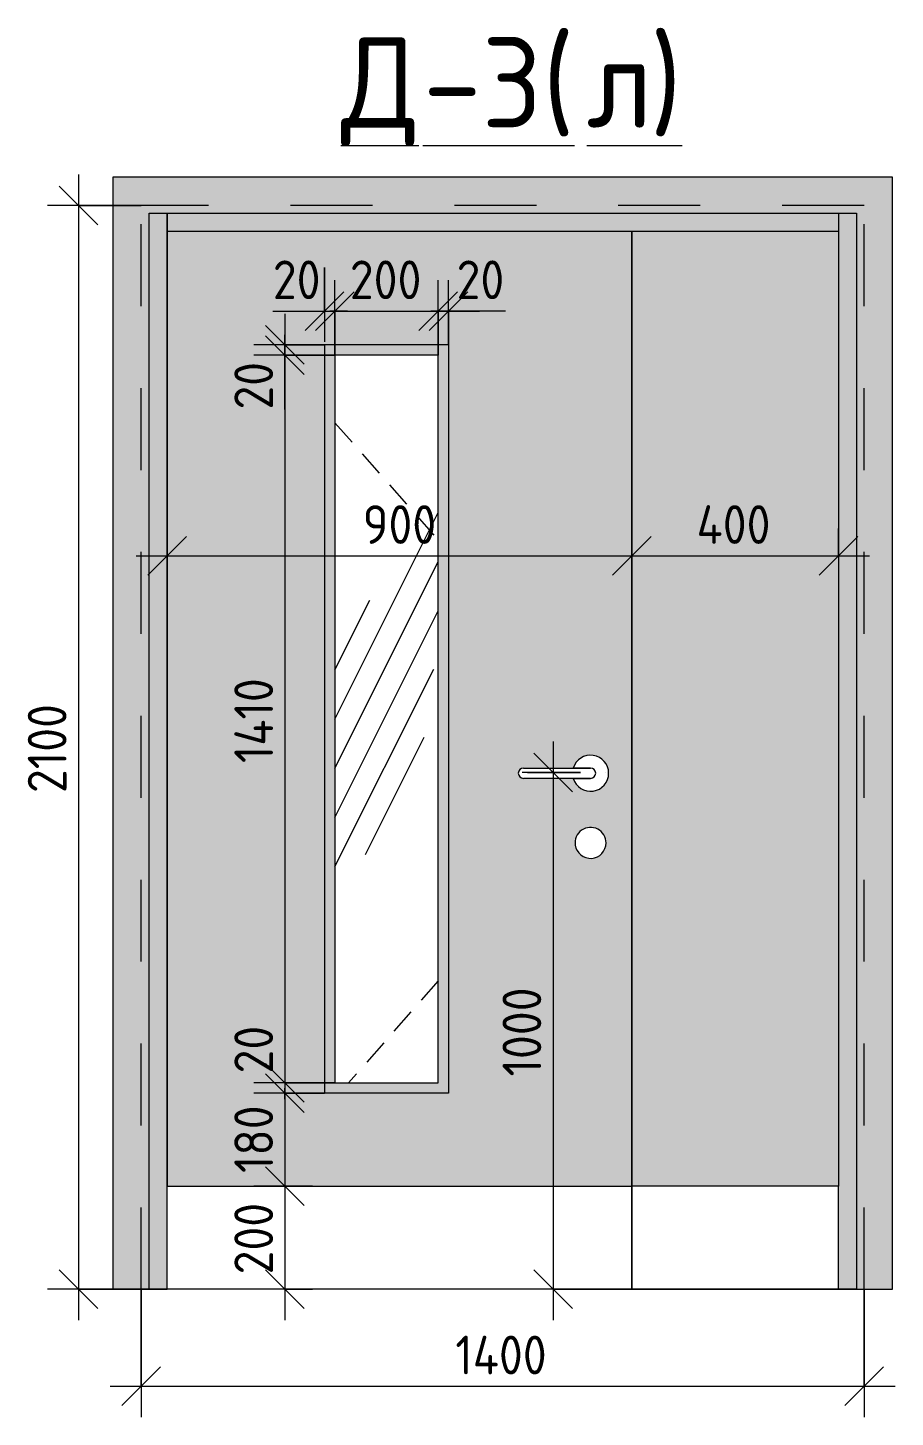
# Model space of a CAD drawing. Header units: millimetres. Extents: x 10994 to 23019, y 8176 to 23645.
# Drawn here: x 17507 to 19187, y 20927 to 23620 of the extents above; entities that cross this region are included whole.
import ezdxf

# ---------------------------------------------------------------- set-up
doc = ezdxf.new("R2010")
doc.units = ezdxf.units.MM
for name, pattern in [('200_ШТРИХ__ш1_п0_6_', [80, 50, -30]), ('ADSK_Штрих_ш2 п1', [150, 100, -50]), ('Штрих', [317.5, 158.75, -158.75])]:
    doc.linetypes.add(name, pattern=pattern)
for name, color, linetype, lineweight in [('A-ANNO-DIMS', 7, 'Continuous', 9), ('A-ANNO-DIMS-50', 7, 'Continuous', 9), ('A-DETL-1', 7, 'ADSK_Штрих_ш2 п1', 9), ('A-DOOR', 7, 'Continuous', 9), ('A-DOOR-1', 7, 'Штрих', 9), ('A-DOOR-2', 7, '200_ШТРИХ__ш1_п0_6_', 9), ('A-DOOR-FRAM', 7, 'Continuous', 9)]:
    doc.layers.add(name, color=color, linetype=linetype, lineweight=lineweight)
doc.layers.add('G-ANNO-TEXT-1', color=7, linetype='Continuous', lineweight=9, true_color=0x3c3c3c)
doc.styles.add('GOST Common', font='GOST_Common.ttf', dxfattribs={"height": 175})
doc.styles.add('ISOCPEUR', font='isocpeur.ttf', dxfattribs={"width": 0.9, "height": 75})
doc.dimstyles.new('ISO-1_5', dxfattribs={"dimscale": 304.8, "dimtxt": 74.698588, "dimasz": 0.246063, "dimexe": 0.19685, "dimexo": 0, "dimgap": 0, "dimtad": 1, "dimdec": 0, "dimrnd": 10, "dimzin": 0, "dimdsep": 46, "dimtxsty": 'ISOCPEUR', "dimblk1": 'OBLIQUE', "dimblk2": 'OBLIQUE', "dimsah": 1, "dimcen": 0.09, "dimdle": 0.19685, "dimazin": 0, "dimtfac": 1, "dimtdec": 4, "dimtix": 1, "dimtmove": 0, "dimatfit": 3, "dimfxl": 1, "dimtvp": 1, "dimtolj": 1, "dimtzin": 0, "dimarcsym": 2})
doc.dimstyles.new('ISO-1_5_1', dxfattribs={"dimscale": 304.8, "dimtxt": 74.698588, "dimasz": 0.246063, "dimexe": 0.19685, "dimexo": 0, "dimgap": 0, "dimtad": 1, "dimdec": 0, "dimrnd": 10, "dimzin": 0, "dimdsep": 46, "dimtxsty": 'ISOCPEUR', "dimblk1": 'OBLIQUE', "dimblk2": 'OBLIQUE', "dimsah": 1, "dimcen": 0.09, "dimdle": 0.19685, "dimazin": 0, "dimtfac": 1, "dimtdec": 4, "dimtix": 1, "dimtmove": 1, "dimatfit": 3, "dimfxl": 1, "dimtvp": 1, "dimtolj": 1, "dimtzin": 0, "dimarcsym": 2})

# ---------------------------------------------------------------- blocks, each defined once
blk = doc.blocks.new('Family - ___-32314404-_Двери_ 3 этаж 23-33')
at = {"layer": 'A-DOOR'}
h = blk.add_hatch(color=256, dxfattribs=at)
h.paths.add_polyline_path([(7625.2, 21375.1), (7625.2, 23225.1), (6725.2, 23225.1), (6725.2, 21375.1), (7543.9, 21375.1)])
h.paths.add_polyline_path([(7050.2, 21575.1), (7050.2, 22985.1), (7250.2, 22985.1), (7250.2, 21575.1)])
h.paths.add_polyline_path([(7547.3, 22010.2), (7539.8, 22010.6), (7532.7, 22012.8), (7525.8, 22017.3), (7521.2, 22022.1), (7517.1, 22029.8), (7515.5, 22035.8), (7515.5, 22043.9), (7517.1, 22050.7), (7521.2, 22057.9), (7525.8, 22063), (7532.1, 22067.1), (7539.3, 22069.5), (7546.8, 22070), (7554.3, 22068.7), (7561.1, 22065.5), (7567, 22060.7), (7571.4, 22054.6), (7574.2, 22047.6), (7575.2, 22040.1), (7574.2, 22032.6), (7571.5, 22025.7), (7567.1, 22019.6), (7561.4, 22014.8), (7554.7, 22011.6), (7549.3, 22010.6)])
h.paths.add_polyline_path([(7545.7, 22140.1), (7536.7, 22141.1), (7528.3, 22144.4), (7521, 22149.8), (7515.3, 22156.8), (7511.6, 22165.1), (7412.6, 22165.4), (7410.2, 22166.4), (7408.1, 22168), (7406.5, 22170.1), (7405.5, 22173), (7405.5, 22177.2), (7405.5, 22177.7), (7406.5, 22180.1), (7408.1, 22182.1), (7410.2, 22183.7), (7412.6, 22184.7), (7415.2, 22185.1), (7511.6, 22185.1), (7515.3, 22193.3), (7521, 22200.4), (7528.3, 22205.7), (7536.7, 22209), (7547.8, 22209.8), (7554.7, 22208.8), (7563, 22205.2), (7570.1, 22199.6), (7575.6, 22192.4), (7579, 22184), (7580.2, 22175.1), (7578.6, 22165.1), (7575.6, 22157.7), (7569.2, 22149.8), (7561.8, 22144.4), (7552.8, 22141.1), (7547.8, 22140.4)])
blk.add_hatch(color=256, dxfattribs=at).paths.add_polyline_path([(7625.2, 21375.1), (8025.2, 21375.1), (8025.2, 23225.1), (7625.2, 23225.1), (7625.2, 21498.6)])
h = blk.add_hatch(dxfattribs=at)
h.set_pattern_fill('FP_4', color=256, style=0, pattern_type=2)
h.set_pattern_definition([(63.435, (127, 63.5), (-511.167, 1533.495), [635, -381, 635, -381, -807.806]), (63.435, (127, 63.5), (-511.167, 1533.495), [-2032, 254, -553.81]), (63.435, (95.2, 95.2), (-511.167, 1533.495), [508, -635, 381, -381, -934.806]), (63.435, (95.2, 95.2), (-511.167, 1533.495), [-1905, 444.5, -490.31]), (63.435, (95.2, 190.5), (-511.167, 1533.495), [381, -762, 254, -381, -1061.806]), (63.435, (95.2, 190.5), (-511.167, 1533.495), [-1778, 571.5, -490.31]), (63.435, (190.5, 95.2), (-511.167, 1533.495), [381, -762, 317.5, -12809.3]), (63.435, (285.8, 190.5), (-511.167, 1533.495), [190.5, -952.5, 127, -12999.8]), (63.435, (127, 349.2), (-511.167, 1533.495), [127, -952.5, 127, -508, -1125.306]), (63.435, (127, 349.2), (-511.167, 1533.495), [-1714.5, 317.5, -807.81]), (63.435, (698.5, 254), (-511.167, 1533.495), [635, -952.5, 762, -503.006]), (63.435, (698.5, 158.8), (-511.167, 1533.495), [889, -635, 952.5, -376.006]), (63.435, (762, 190.5), (-511.167, 1533.495), [1016, -508, 762, -553.806]), (63.435, (857.2, 285.8), (-511.167, 1533.495), [635, -889, 508, -807.806]), (63.435, (762, 476.2), (-511.167, 1533.495), [317.5, -1270, 381, -871.306]), (63.435, (952.5, 381), (-511.167, 1533.495), [254, -1270, 254, -1061.806])])
h.paths.add_polyline_path([(7050.2, 21575.1), (7250.2, 21575.1), (7250.2, 22985.1), (7050.2, 22985.1), (7050.2, 21788.4)])
at = {"layer": 'A-DOOR-FRAM'}
for points in [[(6620.2, 21175.1), (6690.2, 21175.1), (6690.2, 23260.1), (8060.2, 23260.1), (8060.2, 21175.1), (8130.2, 21175.1), (8130.2, 23330.1), (6620.2, 23330.1), (6620.2, 21375.1)], [(6725.2, 21175.1), (6725.2, 23260.1), (6690.2, 23260.1), (6690.2, 21175.1)], [(7543.9, 23225.1), (8025.2, 23225.1), (8025.2, 23260.1), (6725.2, 23260.1), (6725.2, 23225.1), (7250.2, 23225.1)], [(8025.2, 21175.1), (8060.2, 21175.1), (8060.2, 23260.1), (8025.2, 23260.1), (8025.2, 21375.1)]]:
    blk.add_hatch(color=256, dxfattribs=at).paths.add_polyline_path(points)
at = {"layer": 'A-DOOR'}
for p, q in [((7625.2, 23225.1), (6725.2, 23225.1)), ((6725.2, 21375.1), (6725.2, 23225.1)), ((7625.2, 23225.1), (7625.2, 21375.1)), ((8025.2, 23225.1), (7625.2, 23225.1)), ((7625.2, 21375.1), (7625.2, 23225.1)), ((8025.2, 23225.1), (8025.2, 21375.1)), ((7270.2, 23005.1), (7030.2, 23005.1)), ((7030.2, 23005.1), (7030.2, 21555.1)), ((7270.2, 23005.1), (7270.2, 21555.1)), ((7050.2, 22985.1), (7050.2, 21575.1)), ((7250.2, 22985.1), (7050.2, 22985.1)), ((7250.2, 21575.1), (7250.2, 22985.1)), ((7415.2, 22185.1), (7545.2, 22185.1)), ((7545.2, 22185.1), (7511.6, 22185.1)), ((7545.2, 22165.1), (7415.2, 22165.1)), ((7511.6, 22165.1), (7545.2, 22165.1)), ((7050.2, 21575.1), (7250.2, 21575.1)), ((7270.2, 21555.1), (7030.2, 21555.1)), ((6725.2, 21375.1), (7625.2, 21375.1)), ((6725.2, 21175.1), (6725.2, 21375.1)), ((7625.2, 21175.1), (7625.2, 21375.1)), ((8025.2, 21375.1), (7625.2, 21375.1)), ((7625.2, 21375.1), (7625.2, 21175.1)), ((8025.2, 21175.1), (8025.2, 21375.1)), ((7625.2, 21175.1), (6725.2, 21175.1)), ((7625.2, 21175.1), (8025.2, 21175.1))]:
    blk.add_line(p, q, dxfattribs=at)
for centre, radius, start, end in [((7415.2, 22175.1), 10, 90, 270), ((7545.2, 22175.1), 35, 0, 163.3985), ((7545.2, 22175.1), 10, 270, 90), ((7545.2, 22175.1), 10, 270, 90), ((7545.2, 22175.1), 35, 196.6015, 0), ((7545.2, 22040.1), 30, 0, 188.1699), ((7545.2, 22040.1), 30, 188.1699, 0)]:
    blk.add_arc(centre, radius, start, end, dxfattribs=at)
at = {"layer": 'A-DOOR-1'}
for p, q in [((8075.2, 23275.1), (6675.2, 23275.1)), ((6675.2, 21175.1), (6675.2, 23275.1)), ((8075.2, 23275.1), (6675.2, 23275.1)), ((6675.2, 21175.1), (6675.2, 23275.1)), ((8075.2, 21175.1), (8075.2, 23275.1)), ((8075.2, 21175.1), (8075.2, 23275.1))]:
    blk.add_line(p, q, dxfattribs=at)
at = {"layer": 'A-DOOR-2'}
for p, q in [((7050.2, 22853.9), (7250.2, 22626.5)), ((7250.2, 21773), (7076.4, 21575.1))]:
    blk.add_line(p, q, dxfattribs=at)
at = {"layer": 'A-DOOR-FRAM'}
for p, q in [((8130.2, 23330.1), (6620.2, 23330.1)), ((6620.2, 23330.1), (6620.2, 21175.1)), ((8130.2, 21175.1), (8130.2, 23330.1)), ((6690.2, 21175.1), (6690.2, 23260.1)), ((6690.2, 23260.1), (8060.2, 23260.1)), ((6725.2, 23225.1), (6725.2, 23260.1)), ((6725.2, 23260.1), (6725.2, 21375.1)), ((8025.2, 23260.1), (8025.2, 23225.1)), ((8025.2, 23260.1), (8025.2, 21375.1)), ((8060.2, 23260.1), (8060.2, 21175.1)), ((8025.2, 23225.1), (6725.2, 23225.1)), ((6620.2, 21175.1), (6690.2, 21175.1)), ((6725.2, 21175.1), (6690.2, 21175.1)), ((8060.2, 21175.1), (8025.2, 21175.1)), ((8060.2, 21175.1), (8130.2, 21175.1))]:
    blk.add_line(p, q, dxfattribs=at)
blk = doc.blocks.new('DIMBLOCK17-_Двери_ 3 этаж 23-33')
at = {"layer": 'A-ANNO-DIMS-50', "lineweight": 20}
for p, q in [((18524.1, 22176.5), (18486.6, 22214)), ((18524.1, 22176.5), (18561.6, 22139)), ((18524.1, 21175.1), (18486.6, 21212.6)), ((18524.1, 21175.1), (18561.6, 21137.6))]:
    blk.add_line(p, q, dxfattribs=at)
at = {"layer": 'A-ANNO-DIMS-50'}
for p, q in [((18524.1, 22236.5), (18524.1, 21115.1)), ((18577.1, 22176.5), (18464.1, 22176.5)), ((18524.1, 22176.5), (18577.1, 22176.5)), ((19111.5, 21175.1), (18464.1, 21175.1)), ((18524.1, 21175.1), (19111.5, 21175.1))]:
    blk.add_line(p, q, dxfattribs=at)
at = {"layer": 'A-ANNO-DIMS-50', "color": 0, "insert": (18426.1, 21587.5), "char_height": 75, "width": 212.029, "attachment_point": 1, "rotation": 90, "line_spacing_factor": 1.149209, "style": 'ISOCPEUR'}
blk.add_mtext('1000', dxfattribs=at)
blk = doc.blocks.new('_Oblique')
at = {"color": 0, "linetype": 'ByBlock', "lineweight": -2}
blk.add_line((-0.5, -0.5), (0.5, 0.5), dxfattribs=at)
blk = doc.blocks.new('DIMBLOCK42-_Двери_ 3 этаж 23-33')
at = {"layer": 'A-ANNO-DIMS-50'}
for p, q in [((17726.5, 21175.1), (17726.5, 20927.3)), ((17726.5, 20987.3), (17726.5, 21175.1)), ((19126.5, 21175.1), (19126.5, 20927.3)), ((19126.5, 20987.3), (19126.5, 21175.1)), ((17666.5, 20987.3), (19186.5, 20987.3))]:
    blk.add_line(p, q, dxfattribs=at)
at = {"layer": 'A-ANNO-DIMS-50', "lineweight": 20}
for p, q in [((17726.5, 20987.3), (17764, 21024.8)), ((19126.5, 20987.3), (19164, 21024.8)), ((17726.5, 20987.3), (17689, 20949.8)), ((19126.5, 20987.3), (19089, 20949.8))]:
    blk.add_line(p, q, dxfattribs=at)
at = {"layer": 'A-ANNO-DIMS-50', "color": 0, "insert": (18334.6, 21085.3), "char_height": 75, "width": 220.648, "attachment_point": 1, "line_spacing_factor": 1.149209, "style": 'ISOCPEUR'}
blk.add_mtext('1400', dxfattribs=at)
blk = doc.blocks.new('DIMBLOCK43-_Двери_ 3 этаж 23-33')
at = {"layer": 'A-ANNO-DIMS-50'}
for p, q in [((17776.5, 22649.5), (17776.5, 22536.5)), ((17776.5, 22596.5), (17776.5, 22649.5)), ((18676.5, 21375.1), (18676.5, 22656.5)), ((17716.5, 22596.5), (18676.5, 22596.5)), ((18676.5, 22596.5), (18676.5, 21375.1))]:
    blk.add_line(p, q, dxfattribs=at)
at = {"layer": 'A-ANNO-DIMS-50', "lineweight": 20}
for p, q in [((17776.5, 22596.5), (17814, 22634)), ((18676.5, 22596.5), (18714, 22634)), ((17776.5, 22596.5), (17739, 22559)), ((18676.5, 22596.5), (18639, 22559))]:
    blk.add_line(p, q, dxfattribs=at)
at = {"layer": 'A-ANNO-DIMS-50', "color": 0, "insert": (18155.4, 22694.5), "char_height": 75, "width": 170.658, "attachment_point": 1, "line_spacing_factor": 1.149209, "style": 'ISOCPEUR'}
blk.add_mtext('900', dxfattribs=at)
blk = doc.blocks.new('DIMBLOCK44-_Двери_ 3 этаж 23-33')
at = {"layer": 'A-ANNO-DIMS-50'}
for p, q in [((18676.5, 21375.1), (18676.5, 22656.5)), ((19076.5, 22649.5), (19076.5, 22536.5)), ((19076.5, 22596.5), (19076.5, 22649.5)), ((18676.5, 22596.5), (19136.5, 22596.5)), ((18676.5, 22596.5), (18676.5, 21375.1))]:
    blk.add_line(p, q, dxfattribs=at)
at = {"layer": 'A-ANNO-DIMS-50', "lineweight": 20}
for p, q in [((18676.5, 22596.5), (18714, 22634)), ((19076.5, 22596.5), (19114, 22634)), ((18676.5, 22596.5), (18639, 22559)), ((19076.5, 22596.5), (19039, 22559))]:
    blk.add_line(p, q, dxfattribs=at)
at = {"layer": 'A-ANNO-DIMS-50', "color": 0, "insert": (18801.8, 22694.5), "char_height": 75, "width": 179.277, "attachment_point": 1, "line_spacing_factor": 1.149209, "style": 'ISOCPEUR'}
blk.add_mtext('400', dxfattribs=at)
blk = doc.blocks.new('DIMBLOCK45-_Двери_ 3 этаж 23-33')
at = {"layer": 'A-ANNO-DIMS-50'}
for p, q in [((18004.7, 21435.1), (18004.7, 21115.1)), ((18057.8, 21375.1), (17944.7, 21375.1)), ((18004.7, 21375.1), (18057.8, 21375.1)), ((18057.8, 21175.1), (17944.7, 21175.1)), ((18004.7, 21175.1), (18057.8, 21175.1))]:
    blk.add_line(p, q, dxfattribs=at)
at = {"layer": 'A-ANNO-DIMS-50', "lineweight": 20}
for p, q in [((18004.7, 21375.1), (17967.2, 21412.6)), ((18004.7, 21375.1), (18042.2, 21337.6)), ((18004.7, 21175.1), (17967.2, 21212.6)), ((18004.7, 21175.1), (18042.2, 21137.6))]:
    blk.add_line(p, q, dxfattribs=at)
at = {"layer": 'A-ANNO-DIMS-50', "color": 0, "insert": (17906.7, 21204), "char_height": 75, "width": 170.658, "attachment_point": 1, "rotation": 90, "line_spacing_factor": 1.149209, "style": 'ISOCPEUR'}
blk.add_mtext('200', dxfattribs=at)
blk = doc.blocks.new('DIMBLOCK46-_Двери_ 3 этаж 23-33')
at = {"layer": 'A-ANNO-DIMS-50'}
for p, q in [((17604.7, 23335.1), (17604.7, 21115.1)), ((17726.5, 23275.1), (17544.7, 23275.1)), ((17604.7, 23275.1), (17726.5, 23275.1)), ((17776.5, 21175.1), (17544.7, 21175.1)), ((17604.7, 21175.1), (17776.5, 21175.1))]:
    blk.add_line(p, q, dxfattribs=at)
at = {"layer": 'A-ANNO-DIMS-50', "lineweight": 20}
for p, q in [((17604.7, 23275.1), (17567.2, 23312.6)), ((17604.7, 23275.1), (17642.2, 23237.6)), ((17604.7, 21175.1), (17567.2, 21212.6)), ((17604.7, 21175.1), (17642.2, 21137.6))]:
    blk.add_line(p, q, dxfattribs=at)
at = {"layer": 'A-ANNO-DIMS-50', "color": 0, "insert": (17506.7, 22136.7), "char_height": 75, "width": 212.029, "attachment_point": 1, "rotation": 90, "line_spacing_factor": 1.149209, "style": 'ISOCPEUR'}
blk.add_mtext('2100', dxfattribs=at)
blk = doc.blocks.new('DIMBLOCK54-_Двери_ 3 этаж 23-33')
at = {"layer": 'A-ANNO-DIMS-50'}
for p, q in [((18004.7, 23065.1), (18004.7, 22985.1)), ((18004.7, 23024.4), (18004.7, 22995.1)), ((18004.7, 22879.6), (18004.7, 23024.4)), ((18081.5, 23005.1), (17944.7, 23005.1)), ((18004.7, 23005.1), (18081.5, 23005.1)), ((18101.5, 22985.1), (17944.7, 22985.1)), ((18004.7, 22985.1), (18101.5, 22985.1))]:
    blk.add_line(p, q, dxfattribs=at)
at = {"layer": 'A-ANNO-DIMS-50', "lineweight": 20}
for p, q in [((18004.7, 23005.1), (17967.2, 23042.6)), ((18004.7, 22985.1), (17967.2, 23022.6)), ((18004.7, 23005.1), (18042.2, 22967.6)), ((18004.7, 22985.1), (18042.2, 22947.6))]:
    blk.add_line(p, q, dxfattribs=at)
at = {"layer": 'A-ANNO-DIMS-50', "color": 0, "insert": (17906.7, 22879.6), "char_height": 75, "width": 113.772, "attachment_point": 1, "rotation": 90, "line_spacing_factor": 1.149209, "style": 'ISOCPEUR'}
blk.add_mtext('20', dxfattribs=at)
blk = doc.blocks.new('DIMBLOCK55-_Двери_ 3 этаж 23-33')
at = {"layer": 'A-ANNO-DIMS-50', "lineweight": 20}
for p, q in [((18004.7, 22985.1), (17967.2, 23022.6)), ((18004.7, 22985.1), (18042.2, 22947.6)), ((18004.7, 21575.1), (17967.2, 21612.6)), ((18004.7, 21575.1), (18042.2, 21537.6))]:
    blk.add_line(p, q, dxfattribs=at)
at = {"layer": 'A-ANNO-DIMS-50'}
for p, q in [((18101.5, 22985.1), (17944.7, 22985.1)), ((18004.7, 22985.1), (18004.7, 21575.1)), ((18004.7, 22985.1), (18101.5, 22985.1)), ((18101.5, 21575.1), (17944.7, 21575.1)), ((18004.7, 21575.1), (18101.5, 21575.1))]:
    blk.add_line(p, q, dxfattribs=at)
at = {"layer": 'A-ANNO-DIMS-50', "color": 0, "insert": (17906.7, 22194.6), "char_height": 75, "width": 205.134, "attachment_point": 1, "rotation": 90, "line_spacing_factor": 1.149209, "style": 'ISOCPEUR'}
blk.add_mtext('1410', dxfattribs=at)
blk = doc.blocks.new('DIMBLOCK56-_Двери_ 3 этаж 23-33')
at = {"layer": 'A-ANNO-DIMS-50'}
for p, q in [((18004.7, 21688.2), (18004.7, 21543.4)), ((18101.5, 21575.1), (17944.7, 21575.1)), ((18004.7, 21575.1), (18004.7, 21555.1)), ((18004.7, 21575.1), (18101.5, 21575.1)), ((18004.7, 21543.4), (18004.7, 21565.1)), ((18081.5, 21555.1), (17944.7, 21555.1)), ((18004.7, 21555.1), (18081.5, 21555.1))]:
    blk.add_line(p, q, dxfattribs=at)
at = {"layer": 'A-ANNO-DIMS-50', "lineweight": 20}
for p, q in [((18004.7, 21575.1), (17967.2, 21612.6)), ((18004.7, 21555.1), (17967.2, 21592.6)), ((18004.7, 21575.1), (18042.2, 21537.6)), ((18004.7, 21555.1), (18042.2, 21517.6))]:
    blk.add_line(p, q, dxfattribs=at)
at = {"layer": 'A-ANNO-DIMS-50', "color": 0, "insert": (17906.7, 21593.4), "char_height": 75, "width": 113.772, "attachment_point": 1, "rotation": 90, "line_spacing_factor": 1.149209, "style": 'ISOCPEUR'}
blk.add_mtext('20', dxfattribs=at)
blk = doc.blocks.new('DIMBLOCK57-_Двери_ 3 этаж 23-33')
at = {"layer": 'A-ANNO-DIMS-50', "lineweight": 20}
for p, q in [((18004.7, 21555.1), (17967.2, 21592.6)), ((18004.7, 21555.1), (18042.2, 21517.6)), ((18004.7, 21375.1), (17967.2, 21412.6)), ((18004.7, 21375.1), (18042.2, 21337.6))]:
    blk.add_line(p, q, dxfattribs=at)
at = {"layer": 'A-ANNO-DIMS-50'}
for p, q in [((18081.5, 21555.1), (17944.7, 21555.1)), ((18004.7, 21555.1), (18004.7, 21315.1)), ((18004.7, 21555.1), (18081.5, 21555.1)), ((18057.8, 21375.1), (17944.7, 21375.1)), ((18004.7, 21375.1), (18057.8, 21375.1))]:
    blk.add_line(p, q, dxfattribs=at)
at = {"layer": 'A-ANNO-DIMS-50', "color": 0, "insert": (17906.7, 21400.4), "char_height": 75, "width": 155.143, "attachment_point": 1, "rotation": 90, "line_spacing_factor": 1.149209, "style": 'ISOCPEUR'}
blk.add_mtext('180', dxfattribs=at)
blk = doc.blocks.new('DIMBLOCK58-_Двери_ 3 этаж 23-33')
at = {"layer": 'A-ANNO-DIMS-50'}
for p, q in [((18081.5, 23155.1), (18081.5, 23010.7)), ((18081.5, 23070.7), (18081.5, 23155.1)), ((18101.5, 22985.1), (18101.5, 23130.7)), ((17981.3, 23070.7), (18126.1, 23070.7)), ((18021.5, 23070.7), (18101.5, 23070.7)), ((18126.1, 23070.7), (18091.5, 23070.7)), ((18101.5, 23070.7), (18101.5, 22985.1))]:
    blk.add_line(p, q, dxfattribs=at)
at = {"layer": 'A-ANNO-DIMS-50', "lineweight": 20}
for p, q in [((18081.5, 23070.7), (18119, 23108.2)), ((18101.5, 23070.7), (18139, 23108.2)), ((18081.5, 23070.7), (18044, 23033.2)), ((18101.5, 23070.7), (18064, 23033.2))]:
    blk.add_line(p, q, dxfattribs=at)
at = {"layer": 'A-ANNO-DIMS-50', "color": 0, "insert": (17981.3, 23168.7), "char_height": 75, "width": 113.772, "attachment_point": 1, "line_spacing_factor": 1.149209, "style": 'ISOCPEUR'}
blk.add_mtext('20', dxfattribs=at)
blk = doc.blocks.new('DIMBLOCK59-_Двери_ 3 этаж 23-33')
at = {"layer": 'A-ANNO-DIMS-50'}
for p, q in [((18101.5, 22985.1), (18101.5, 23130.7)), ((18301.5, 22985.1), (18301.5, 23130.7)), ((18101.5, 23070.7), (18301.5, 23070.7)), ((18101.5, 23070.7), (18101.5, 22985.1)), ((18301.5, 23070.7), (18301.5, 22985.1))]:
    blk.add_line(p, q, dxfattribs=at)
at = {"layer": 'A-ANNO-DIMS-50', "lineweight": 20}
for p, q in [((18101.5, 23070.7), (18139, 23108.2)), ((18301.5, 23070.7), (18339, 23108.2)), ((18101.5, 23070.7), (18064, 23033.2)), ((18301.5, 23070.7), (18264, 23033.2))]:
    blk.add_line(p, q, dxfattribs=at)
at = {"layer": 'A-ANNO-DIMS-50', "color": 0, "insert": (18130.4, 23168.7), "char_height": 75, "width": 170.658, "attachment_point": 1, "line_spacing_factor": 1.149209, "style": 'ISOCPEUR'}
blk.add_mtext('200', dxfattribs=at)
blk = doc.blocks.new('DIMBLOCK60-_Двери_ 3 этаж 23-33')
at = {"layer": 'A-ANNO-DIMS-50'}
for p, q in [((18301.5, 22985.1), (18301.5, 23130.7)), ((18321.5, 23005.1), (18321.5, 23130.7)), ((18287.1, 23070.7), (18311.5, 23070.7)), ((18431.9, 23070.7), (18287.1, 23070.7)), ((18301.5, 23070.7), (18381.5, 23070.7)), ((18301.5, 23070.7), (18301.5, 22985.1)), ((18321.5, 23070.7), (18321.5, 23005.1))]:
    blk.add_line(p, q, dxfattribs=at)
at = {"layer": 'A-ANNO-DIMS-50', "lineweight": 20}
for p, q in [((18301.5, 23070.7), (18339, 23108.2)), ((18321.5, 23070.7), (18359, 23108.2)), ((18301.5, 23070.7), (18264, 23033.2)), ((18321.5, 23070.7), (18284, 23033.2))]:
    blk.add_line(p, q, dxfattribs=at)
at = {"layer": 'A-ANNO-DIMS-50', "color": 0, "insert": (18337.1, 23168.7), "char_height": 75, "width": 113.772, "attachment_point": 1, "line_spacing_factor": 1.149209, "style": 'ISOCPEUR'}
blk.add_mtext('20', dxfattribs=at)

msp = doc.modelspace()

# ---------------------------------------------------------------- linework, layer by layer
at = {"layer": 'A-DETL-1'}
msp.add_line((18474.6, 22176.5), (18625, 22176.5), dxfattribs=at)

# ---------------------------------------------------------------- block references
at = {"layer": 'A-DOOR'}
msp.add_blockref('Family - ___-32314404-_Двери_ 3 этаж 23-33', (11051.4, 0), dxfattribs=at)

# ---------------------------------------------------------------- texts
at = {"layer": 'G-ANNO-TEXT-1', "char_height": 175, "attachment_point": 1, "style": 'GOST Common'}
for s, insert, width in [('\\L-3(', (18271.9, 23601.2), 384.81), ('\\L\\fGOST Common|b0|i0|c204|p34|;\\L)', (18711.8, 23601.2), 84.177), ('\\L\\fGOST Common|b0|i0|c204|p34|;\\LД', (18113.2, 23601.2), 192.405), ('\\L\\fGOST Common|b0|i0|c204|p34|;\\Lл', (18589.4, 23601.2), 148.312)]:
    msp.add_mtext(s, dxfattribs=dict(at, insert=insert, width=width))

# ---------------------------------------------------------------- dimensions: what is measured, and where the dimension line sits
at = {"layer": 'A-ANNO-DIMS'}
for base, p1, p2, override, picture, middle in [((17604.7, 21175.1), (17726.5, 23275.1), (17776.5, 21175.1), {"dimpost": '<>', "dimfxl": 2100.595154}, 'DIMBLOCK46-_Двери_ 3 этаж 23-33', (17567.2, 22225.1)), ((18004.7, 21575.1), (18101.5, 22985.1), (18101.5, 21575.1), {"dimpost": '<>', "dimfxl": 1410}, 'DIMBLOCK55-_Двери_ 3 этаж 23-33', (17967.2, 22280.1)), ((18524.1, 21175.1), (18577.1, 22176.5), (19111.5, 21175.1), {"dimpost": '<>', "dimfxl": 1135.132978}, 'DIMBLOCK17-_Двери_ 3 этаж 23-33', (18486.6, 21675.8)), ((18004.7, 21375.1), (18081.5, 21555.1), (18057.8, 21375.1), {"dimpost": '<>', "dimfxl": 181.564803}, 'DIMBLOCK57-_Двери_ 3 этаж 23-33', (17967.2, 21465.1)), ((18004.7, 21175.1), (18057.8, 21375.1), (18057.8, 21175.1), {"dimpost": '<>', "dimfxl": 200}, 'DIMBLOCK45-_Двери_ 3 этаж 23-33', (17967.2, 21275.1))]:
    dim = msp.add_linear_dim(base=base, p1=p1, p2=p2, angle=90, dimstyle='ISO-1_5', override=override, dxfattribs=at)
    dim.commit()
    dim.dimension.update_dxf_attribs({"geometry": picture, "text_midpoint": middle})
for base, p1, p2, override, picture, middle in [((18101.5, 23070.7), (18081.5, 23155.1), (18101.5, 22985.1), {"dimpost": '<>', "dimfxl": 171.172428}, 'DIMBLOCK58-_Двери_ 3 этаж 23-33', (18038.2, 23118.7)), ((18321.5, 23070.7), (18301.5, 22985.1), (18321.5, 23005.1), {"dimpost": '<>', "dimfxl": 28.284271}, 'DIMBLOCK60-_Двери_ 3 этаж 23-33', (18394, 23118.7))]:
    dim = msp.add_linear_dim(base=base, p1=p1, p2=p2, dimstyle='ISO-1_5_1', override=override, dxfattribs=at)
    dim.commit()
    dim.dimension.update_dxf_attribs({"geometry": picture, "text_midpoint": middle, "dimtype": 160})
for base, p1, p2, override, picture, middle in [((18301.5, 23070.7), (18101.5, 22985.1), (18301.5, 22985.1), {"dimpost": '<>', "dimfxl": 200}, 'DIMBLOCK59-_Двери_ 3 этаж 23-33', (18201.5, 23108.2)), ((18676.5, 22596.5), (17776.5, 22649.5), (18676.5, 21375.1), {"dimpost": '<>', "dimfxl": 1560.210509}, 'DIMBLOCK43-_Двери_ 3 этаж 23-33', (18226.5, 22634)), ((19076.5, 22596.5), (18676.5, 21375.1), (19076.5, 22649.5), {"dimpost": '<>', "dimfxl": 1335.760769}, 'DIMBLOCK44-_Двери_ 3 этаж 23-33', (18876.5, 22634)), ((19126.5, 20987.3), (17726.5, 21175.1), (19126.5, 21175.1), {"dimpost": '<>', "dimfxl": 1400}, 'DIMBLOCK42-_Двери_ 3 этаж 23-33', (18426.5, 21024.8))]:
    dim = msp.add_linear_dim(base=base, p1=p1, p2=p2, dimstyle='ISO-1_5', override=override, dxfattribs=at)
    dim.commit()
    dim.dimension.update_dxf_attribs({"geometry": picture, "text_midpoint": middle})
for base, p1, p2, picture, middle in [((18004.7, 22985.1), (18081.5, 23005.1), (18101.5, 22985.1), 'DIMBLOCK54-_Двери_ 3 этаж 23-33', (17956.7, 22936.5)), ((18004.7, 21555.1), (18101.5, 21575.1), (18081.5, 21555.1), 'DIMBLOCK56-_Двери_ 3 этаж 23-33', (17956.7, 21650.3))]:
    dim = msp.add_linear_dim(base=base, p1=p1, p2=p2, angle=90, dimstyle='ISO-1_5_1', override={"dimpost": '<>', "dimfxl": 28.284271}, dxfattribs=at)
    dim.commit()
    dim.dimension.update_dxf_attribs({"geometry": picture, "text_midpoint": middle, "dimtype": 160, "text_rotation": 90})

doc.saveas('drawing.dxf')
